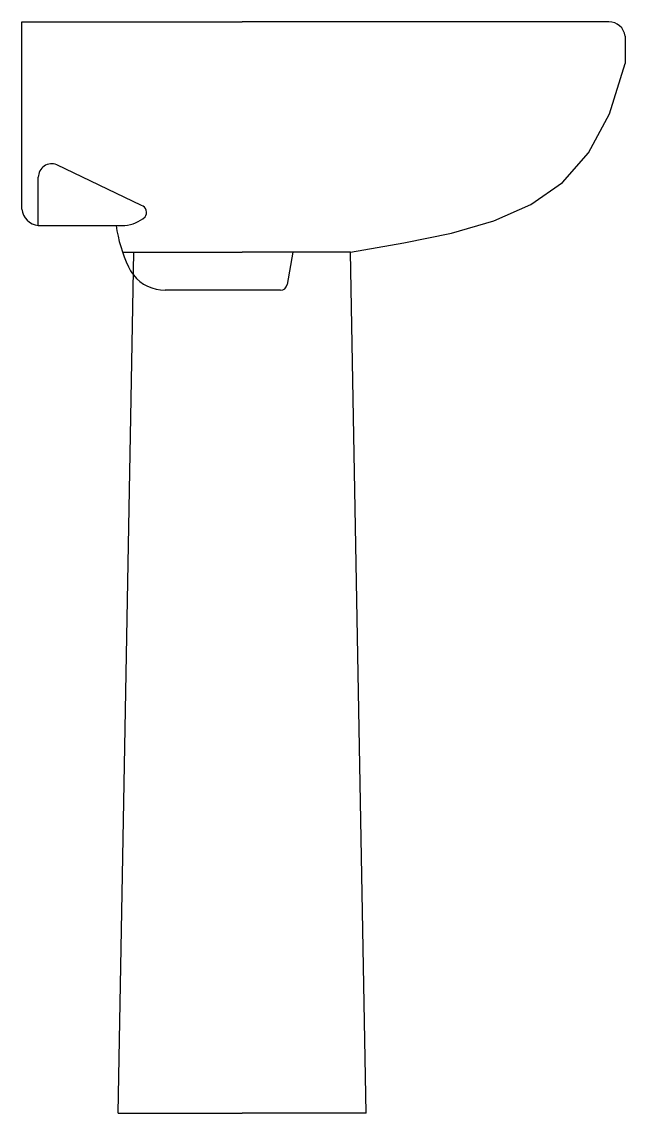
# Model space of a CAD drawing. Header units: millimetres. Extents: x -2940.14 to -2939.695, y 2959.607 to 2960.412.
import ezdxf

# ---------------------------------------------------------------- set-up
doc = ezdxf.new("R2010")
doc.units = ezdxf.units.MM
doc.header["$LTSCALE"] = 10
doc.layers.add('banheiro_louças', color=2, linetype='Continuous')

msp = doc.modelspace()

# ---------------------------------------------------------------- linework, layer by layer
at = {"layer": 'banheiro_louças'}
for p, q in [((-2940.14033, 2960.27394), (-2940.14033, 2960.41208)), ((-2940.14033, 2960.41208), (-2939.97779, 2960.41208)), ((-2939.70723, 2960.41208), (-2939.97779, 2960.41208)), ((-2939.69523, 2960.40155), (-2939.69523, 2960.38126)), ((-2940.05206, 2960.27664), (-2940.11452, 2960.30667)), ((-2940.12821, 2960.26178), (-2940.12821, 2960.29737)), ((-2940.12821, 2960.26178), (-2940.07077, 2960.26178)), ((-2940.07077, 2960.26178), (-2940.06435, 2960.26178)), ((-2940.06919, 2959.60689), (-2940.05781, 2960.24204)), ((-2940.06602, 2960.24204), (-2939.97779, 2960.24204)), ((-2939.89777, 2960.24204), (-2939.97779, 2960.24204)), ((-2939.94033, 2960.24204), (-2939.94459, 2960.21816)), ((-2939.8864, 2959.60689), (-2939.89777, 2960.24204)), ((-2939.94952, 2960.21404), (-2940.03453, 2960.21404)), ((-2940.06919, 2959.60689), (-2939.97779, 2959.60689)), ((-2939.8864, 2959.60689), (-2939.97779, 2959.60689))]:
    msp.add_line(p, q, dxfattribs=at)
msp.add_lwpolyline([(-2939.89777, 2960.24204), (-2939.85851, 2960.24893), (-2939.82328, 2960.25623), (-2939.79206, 2960.26524), (-2939.76483, 2960.27724), (-2939.74155, 2960.29355), (-2939.72222, 2960.31546), (-2939.70678, 2960.34426), (-2939.69523, 2960.38126)], dxfattribs=at)
for centre, radius, start, end in [((-2939.70728, 2960.39992), 0.01216, 7.6861, 90.22467), ((-2940.1182, 2960.29737), 0.01, 68.38231, 180), ((-2940.12712, 2960.27499), 0.01325, 184.532, 265.2964), ((-2940.05385, 2960.27139), 0.00554, 323.51593, 71.21379), ((-2940.06688, 2960.28864), 0.02698, 275.38202, 310.40377), ((-2939.96292, 2960.27733), 0.10897, 188.20241, 204.92912), ((-2940.03453, 2960.24404), 0.03, 204.92912, 218.51654), ((-2940.03453, 2960.24404), 0.03, 218.51654, 270), ((-2939.94952, 2960.21904), 0.005, 270, 349.87533)]:
    msp.add_arc(centre, radius, start, end, dxfattribs=at)

doc.saveas('drawing.dxf')
